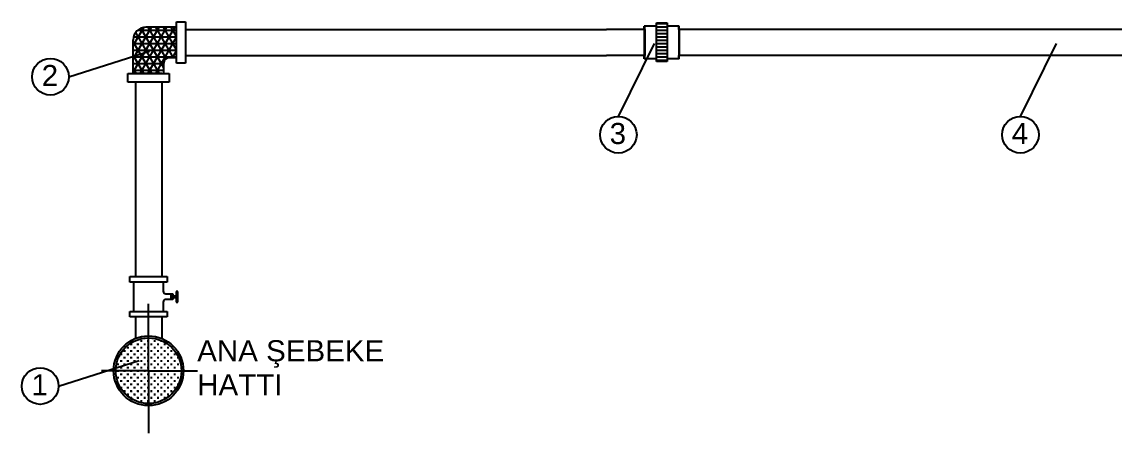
# Model space of a CAD drawing. Header units: centimetres. Extents: x 14449 to 53524, y -19051 to -10746.
# Drawn here: x 22110 to 22732, y -17558 to -17323 of the extents above; entities that cross this region are included whole.
import ezdxf

# ---------------------------------------------------------------- set-up
doc = ezdxf.new("R2010")
doc.units = ezdxf.units.CM
doc.linetypes.add('CENTER2', pattern=[112.5, 75, -12.5, 12.5, -12.5])
doc.styles.get("Standard").update_dxf_attribs({"font": 'arial.ttf'})

msp = doc.modelspace()

# ---------------------------------------------------------------- linework, layer by layer
at = {"color": 7, "linetype": 'Continuous', "lineweight": -3}
for points in [[(22173.35, -17344.42), (22183.76, -17326.41)], [(22173.35, -17352.04), (22188.16, -17326.41)], [(22177.31, -17352.81), (22192.56, -17326.41)], [(22198.03, -17326.41), (22180.55, -17326.41)], [(22181.71, -17352.81), (22196.96, -17326.41)], [(22192.11, -17344.3), (22181.78, -17326.41)], [(22196.22, -17343.81), (22186.18, -17326.41)], [(22198.03, -17339.31), (22190.58, -17326.41)], [(22198.03, -17331.69), (22194.98, -17326.41)], [(22198.03, -17346.88), (22198.03, -17323.33)], [(22198.03, -17323.33), (22203.02, -17323.33)], [(22203.02, -17323.33), (22203.02, -17346.88)], [(22471.4, -17325.81), (22464.48, -17325.81)], [(22464.48, -17327.61), (22464.48, -17325.81)], [(22464.74, -17327.61), (22464.74, -17325.81)], [(22471.4, -17323.9), (22477.63, -17323.9)], [(22471.4, -17345.88), (22471.4, -17323.9)], [(22477.63, -17324.39), (22471.4, -17324.39)], [(22477.63, -17326.3), (22471.4, -17326.3)], [(22477.63, -17323.9), (22477.63, -17345.88)], [(22484.41, -17325.81), (22477.63, -17325.81)], [(22484.12, -17327.61), (22484.12, -17325.81)], [(22484.41, -17327.61), (22484.41, -17325.81)], [(22173.35, -17336.8), (22179.29, -17326.52)], [(22173.55, -17331.93), (22198.03, -17331.93)], [(22188.23, -17352.81), (22174.71, -17329.4)], [(22175.89, -17328.12), (22198.03, -17328.12)], [(22190.75, -17349.57), (22177.72, -17326.99)], [(22186.11, -17352.81), (22198.03, -17332.16)], [(22203.02, -17327.61), (22443, -17327.61)], [(22464.74, -17327.61), (22443, -17327.61)], [(22464.74, -17327.61), (22464.48, -17327.61)], [(22464.48, -17327.61), (22464.48, -17342.61)], [(22464.74, -17327.61), (22464.74, -17342.61)], [(22477.63, -17328.2), (22471.4, -17328.2)], [(22477.63, -17330.11), (22471.4, -17330.11)], [(22477.63, -17332.01), (22471.4, -17332.01)], [(22840.55, -17327.61), (22484.12, -17327.61)], [(22484.41, -17327.61), (22484.12, -17327.61)], [(22484.12, -17327.61), (22484.12, -17342.61)], [(22484.41, -17327.61), (22484.41, -17342.61)], [(22173.35, -17352.81), (22173.35, -17333.61)], [(22183.83, -17352.81), (22173.35, -17334.67)], [(22173.35, -17335.74), (22198.03, -17335.74)], [(22477.63, -17333.92), (22471.4, -17333.92)], [(22477.63, -17335.82), (22471.4, -17335.82)], [(22477.63, -17337.73), (22471.4, -17337.73)], [(22173.35, -17339.55), (22198.03, -17339.55)], [(22179.43, -17352.81), (22173.35, -17342.29)], [(22173.35, -17343.36), (22198.03, -17343.36)], [(22198.03, -17343.81), (22193.75, -17343.81)], [(22195.71, -17343.81), (22198.03, -17339.78)], [(22203.02, -17342.61), (22443, -17342.61)], [(22464.74, -17342.61), (22443, -17342.61)], [(22464.74, -17342.61), (22464.48, -17342.61)], [(22464.48, -17344.41), (22464.48, -17342.61)], [(22471.4, -17344.41), (22464.48, -17344.41)], [(22464.74, -17344.41), (22464.74, -17342.61)], [(22477.63, -17339.63), (22471.4, -17339.63)], [(22477.63, -17341.54), (22471.4, -17341.54)], [(22477.63, -17343.44), (22471.4, -17343.44)], [(22484.41, -17344.41), (22477.63, -17344.41)], [(22840.55, -17342.61), (22484.12, -17342.61)], [(22484.41, -17342.61), (22484.12, -17342.61)], [(22484.12, -17344.41), (22484.12, -17342.61)], [(22484.41, -17344.41), (22484.41, -17342.61)], [(22173.35, -17347.17), (22190.75, -17347.17)], [(22175.03, -17352.81), (22173.35, -17349.91)], [(22173.35, -17350.98), (22190.75, -17350.98)], [(22190.75, -17352.81), (22190.75, -17346.81)], [(22203.02, -17346.88), (22198.03, -17346.88)], [(22477.63, -17345.35), (22471.4, -17345.35)], [(22477.63, -17345.88), (22471.4, -17345.88)], [(22170.28, -17357.8), (22170.28, -17352.81)], [(22170.28, -17352.81), (22193.83, -17352.81)], [(22189.55, -17352.81), (22174.55, -17352.81)], [(22190.51, -17352.81), (22190.75, -17352.39)], [(22193.83, -17352.81), (22193.83, -17357.8)], [(22193.83, -17357.8), (22170.28, -17357.8)], [(22174.55, -17357.8), (22174.55, -17468.57)], [(22189.55, -17357.8), (22189.55, -17468.57)], [(22171.37, -17468.57), (22192.59, -17468.57)], [(22171.37, -17471.74), (22171.37, -17468.57)], [(22192.59, -17468.57), (22192.59, -17471.74)], [(22192.59, -17471.74), (22171.37, -17471.74)], [(22173.54, -17471.74), (22173.54, -17488.48)], [(22190.42, -17471.74), (22190.42, -17476.95)], [(22191.92, -17478.45), (22195.98, -17478.45)], [(22195.98, -17481.63), (22191.92, -17481.63)], [(22194.84, -17478.45), (22194.84, -17481.63)], [(22195.02, -17478.45), (22195.02, -17481.63)], [(22195.98, -17478.45), (22195.98, -17481.63)], [(22195.98, -17479.54), (22197.83, -17479.54)], [(22195.98, -17480.79), (22195.98, -17479.54)], [(22197.83, -17480.79), (22195.98, -17480.79)], [(22198.82, -17477.14), (22197.83, -17477.14)], [(22197.83, -17477.14), (22197.83, -17483.23)], [(22197.83, -17479.54), (22197.83, -17480.79)], [(22198.82, -17483.23), (22198.82, -17477.14)], [(22190.42, -17483.13), (22190.42, -17488.48)], [(22197.83, -17483.23), (22198.82, -17483.23)], [(22171.37, -17488.48), (22192.59, -17488.48)], [(22171.37, -17491.65), (22171.37, -17488.48)], [(22192.59, -17491.65), (22171.37, -17491.65)], [(22174.55, -17491.65), (22174.55, -17503.85)], [(22189.55, -17491.65), (22189.55, -17503.85)], [(22192.59, -17488.48), (22192.59, -17491.65)], [(22172.22, -17507.67), (22172.22, -17506.71)], [(22174.13, -17505.76), (22174.13, -17505.35)], [(22174.27, -17505.28), (22174.61, -17505.28)], [(22176.03, -17507.67), (22176.03, -17506.71)], [(22177.46, -17505.28), (22178.42, -17505.28)], [(22177.94, -17505.76), (22177.94, -17504.81)], [(22179.84, -17503.86), (22179.84, -17503.72)], [(22179.84, -17507.67), (22179.84, -17506.71)], [(22181.27, -17505.28), (22182.05, -17505.28)], [(22181.75, -17505.76), (22181.75, -17504.81)], [(22182.05, -17505.28), (22182.23, -17505.28)], [(22183.65, -17503.86), (22183.65, -17503.65)], [(22183.65, -17507.67), (22183.65, -17506.71)], [(22185.08, -17505.28), (22186.04, -17505.28)], [(22185.56, -17505.76), (22185.56, -17504.81)], [(22187.46, -17507.67), (22187.46, -17506.71)], [(22188.89, -17505.28), (22189.84, -17505.28)], [(22189.37, -17505.76), (22189.37, -17505.08)], [(22191.27, -17507.67), (22191.27, -17506.71)], [(22166.03, -17512.9), (22166.99, -17512.9)], [(22166.51, -17513.38), (22166.51, -17512.43)], [(22167.94, -17511), (22168.89, -17511)], [(22168.41, -17511.48), (22168.41, -17510.52)], [(22169.84, -17509.09), (22170.8, -17509.09)], [(22169.84, -17512.9), (22170.8, -17512.9)], [(22170.32, -17509.57), (22170.32, -17508.62)], [(22170.32, -17513.38), (22170.32, -17512.43)], [(22171.75, -17507.19), (22172.7, -17507.19)], [(22171.75, -17511), (22172.7, -17511)], [(22172.22, -17511.48), (22172.22, -17510.52)], [(22173.65, -17509.09), (22174.61, -17509.09)], [(22173.65, -17512.9), (22174.61, -17512.9)], [(22174.13, -17509.57), (22174.13, -17508.62)], [(22174.13, -17513.38), (22174.13, -17512.43)], [(22175.56, -17507.19), (22176.51, -17507.19)], [(22175.56, -17511), (22176.51, -17511)], [(22176.03, -17511.48), (22176.03, -17510.52)], [(22177.46, -17509.09), (22178.42, -17509.09)], [(22177.46, -17512.9), (22178.42, -17512.9)], [(22177.94, -17509.57), (22177.94, -17508.62)], [(22177.94, -17513.38), (22177.94, -17512.43)], [(22179.37, -17507.19), (22180.32, -17507.19)], [(22179.37, -17511), (22180.32, -17511)], [(22179.84, -17511.48), (22179.84, -17510.52)], [(22181.27, -17509.09), (22182.05, -17509.09)], [(22181.27, -17512.9), (22182.05, -17512.9)], [(22181.75, -17509.57), (22181.75, -17508.62)], [(22181.75, -17513.38), (22181.75, -17512.43)], [(22182.05, -17509.09), (22182.23, -17509.09)], [(22182.05, -17512.9), (22182.23, -17512.9)], [(22183.18, -17507.19), (22184.13, -17507.19)], [(22183.18, -17511), (22184.13, -17511)], [(22183.65, -17511.48), (22183.65, -17510.52)], [(22185.08, -17509.09), (22186.04, -17509.09)], [(22185.08, -17512.9), (22186.04, -17512.9)], [(22185.56, -17509.57), (22185.56, -17508.62)], [(22185.56, -17513.38), (22185.56, -17512.43)], [(22186.99, -17507.19), (22187.94, -17507.19)], [(22186.99, -17511), (22187.94, -17511)], [(22187.46, -17511.48), (22187.46, -17510.52)], [(22188.89, -17509.09), (22189.85, -17509.09)], [(22188.89, -17512.9), (22189.85, -17512.9)], [(22189.37, -17509.57), (22189.37, -17508.62)], [(22189.37, -17513.38), (22189.37, -17512.43)], [(22190.8, -17507.19), (22191.75, -17507.19)], [(22190.8, -17511), (22191.75, -17511)], [(22191.27, -17511.48), (22191.27, -17510.52)], [(22192.7, -17509.09), (22193.66, -17509.09)], [(22192.7, -17512.9), (22193.66, -17512.9)], [(22193.18, -17509.57), (22193.18, -17508.62)], [(22193.18, -17513.38), (22193.18, -17512.43)], [(22194.61, -17511), (22195.56, -17511)], [(22195.08, -17511.48), (22195.08, -17510.52)], [(22196.51, -17512.9), (22197.47, -17512.9)], [(22196.99, -17513.38), (22196.99, -17512.43)], [(22164.13, -17518.62), (22165.08, -17518.62)], [(22164.6, -17519.1), (22164.6, -17518.14)], [(22164.91, -17514.81), (22165.08, -17514.81)], [(22166.03, -17516.71), (22166.99, -17516.71)], [(22166.51, -17517.19), (22166.51, -17516.24)], [(22167.94, -17514.81), (22168.89, -17514.81)], [(22167.94, -17518.62), (22168.89, -17518.62)], [(22168.41, -17515.29), (22168.41, -17514.33)], [(22168.41, -17519.1), (22168.41, -17518.14)], [(22169.84, -17516.71), (22170.8, -17516.71)], [(22170.32, -17517.19), (22170.32, -17516.24)], [(22171.75, -17514.81), (22172.7, -17514.81)], [(22171.75, -17518.62), (22172.7, -17518.62)], [(22172.22, -17515.29), (22172.22, -17514.33)], [(22172.22, -17519.1), (22172.22, -17518.14)], [(22173.65, -17516.71), (22174.61, -17516.71)], [(22174.13, -17517.19), (22174.13, -17516.24)], [(22175.56, -17514.81), (22176.51, -17514.81)], [(22175.56, -17518.62), (22176.51, -17518.62)], [(22176.03, -17515.29), (22176.03, -17514.33)], [(22176.03, -17519.1), (22176.03, -17518.14)], [(22177.46, -17516.71), (22178.42, -17516.71)], [(22177.94, -17517.19), (22177.94, -17516.24)], [(22179.37, -17514.81), (22180.32, -17514.81)], [(22179.37, -17518.62), (22180.32, -17518.62)], [(22179.84, -17515.29), (22179.84, -17514.33)], [(22179.84, -17519.1), (22179.84, -17518.14)], [(22181.27, -17516.71), (22182.05, -17516.71)], [(22181.75, -17517.19), (22181.75, -17516.24)], [(22182.05, -17516.71), (22182.23, -17516.71)], [(22183.18, -17514.81), (22184.13, -17514.81)], [(22183.18, -17518.62), (22184.13, -17518.62)], [(22183.65, -17515.29), (22183.65, -17514.33)], [(22183.65, -17519.1), (22183.65, -17518.14)], [(22185.08, -17516.71), (22186.04, -17516.71)], [(22185.56, -17517.19), (22185.56, -17516.24)], [(22186.99, -17514.81), (22187.94, -17514.81)], [(22186.99, -17518.62), (22187.94, -17518.62)], [(22187.46, -17515.29), (22187.46, -17514.33)], [(22187.46, -17519.1), (22187.46, -17518.14)], [(22188.89, -17516.71), (22189.85, -17516.71)], [(22189.37, -17517.19), (22189.37, -17516.24)], [(22190.8, -17514.81), (22191.75, -17514.81)], [(22190.8, -17518.62), (22191.75, -17518.62)], [(22191.27, -17515.29), (22191.27, -17514.33)], [(22191.27, -17519.1), (22191.27, -17518.14)], [(22192.7, -17516.71), (22193.66, -17516.71)], [(22193.18, -17517.19), (22193.18, -17516.24)], [(22194.61, -17514.81), (22195.56, -17514.81)], [(22194.61, -17518.62), (22195.56, -17518.62)], [(22195.08, -17515.29), (22195.08, -17514.33)], [(22195.08, -17519.1), (22195.08, -17518.14)], [(22196.51, -17516.71), (22197.47, -17516.71)], [(22196.99, -17517.19), (22196.99, -17516.24)], [(22198.42, -17514.81), (22199.2, -17514.81)], [(22198.42, -17518.62), (22199.37, -17518.62)], [(22198.89, -17515.29), (22198.89, -17514.33)], [(22198.89, -17519.1), (22198.89, -17518.14)], [(22164.13, -17522.43), (22165.08, -17522.43)], [(22164.6, -17522.3), (22164.6, -17521.95)], [(22164.6, -17522.91), (22164.6, -17522.3)], [(22166.03, -17520.52), (22166.99, -17520.52)], [(22166.03, -17524.33), (22166.99, -17524.33)], [(22166.51, -17521), (22166.51, -17520.05)], [(22166.51, -17524.81), (22166.51, -17523.86)], [(22167.94, -17522.43), (22168.89, -17522.43)], [(22168.41, -17522.3), (22168.41, -17521.95)], [(22168.41, -17522.91), (22168.41, -17522.3)], [(22169.84, -17520.52), (22170.8, -17520.52)], [(22169.84, -17524.33), (22170.8, -17524.33)], [(22170.32, -17521), (22170.32, -17520.05)], [(22170.32, -17524.81), (22170.32, -17523.86)], [(22171.75, -17522.43), (22172.7, -17522.43)], [(22172.22, -17522.3), (22172.22, -17521.95)], [(22172.22, -17522.91), (22172.22, -17522.3)], [(22173.65, -17520.52), (22174.61, -17520.52)], [(22173.65, -17524.33), (22174.61, -17524.33)], [(22174.13, -17521), (22174.13, -17520.05)], [(22174.13, -17524.81), (22174.13, -17523.86)], [(22175.56, -17522.43), (22176.51, -17522.43)], [(22176.03, -17522.3), (22176.03, -17521.95)], [(22176.03, -17522.91), (22176.03, -17522.3)], [(22177.46, -17520.52), (22178.42, -17520.52)], [(22177.46, -17524.33), (22178.42, -17524.33)], [(22177.94, -17521), (22177.94, -17520.05)], [(22177.94, -17524.81), (22177.94, -17523.86)], [(22179.37, -17522.43), (22180.32, -17522.43)], [(22179.84, -17522.3), (22179.84, -17521.95)], [(22179.84, -17522.91), (22179.84, -17522.3)], [(22181.27, -17520.52), (22182.05, -17520.52)], [(22181.27, -17524.33), (22182.05, -17524.33)], [(22181.75, -17521), (22181.75, -17520.05)], [(22181.75, -17524.81), (22181.75, -17523.86)], [(22182.05, -17520.52), (22182.23, -17520.52)], [(22182.05, -17524.33), (22182.23, -17524.33)], [(22183.18, -17522.43), (22184.13, -17522.43)], [(22183.65, -17522.3), (22183.65, -17521.95)], [(22183.65, -17522.91), (22183.65, -17522.3)], [(22185.08, -17520.52), (22186.04, -17520.52)], [(22185.08, -17524.33), (22186.04, -17524.33)], [(22185.56, -17521), (22185.56, -17520.05)], [(22185.56, -17524.81), (22185.56, -17523.86)], [(22186.99, -17522.43), (22187.94, -17522.43)], [(22187.46, -17522.3), (22187.46, -17521.95)], [(22187.46, -17522.91), (22187.46, -17522.3)], [(22188.89, -17520.52), (22189.85, -17520.52)], [(22188.89, -17524.33), (22189.85, -17524.33)], [(22189.37, -17521), (22189.37, -17520.05)], [(22189.37, -17524.81), (22189.37, -17523.86)], [(22190.8, -17522.43), (22191.75, -17522.43)], [(22191.27, -17522.3), (22191.27, -17521.95)], [(22191.27, -17522.91), (22191.27, -17522.3)], [(22192.7, -17520.52), (22193.66, -17520.52)], [(22192.7, -17524.33), (22193.66, -17524.33)], [(22193.18, -17521), (22193.18, -17520.05)], [(22193.18, -17524.81), (22193.18, -17523.86)], [(22194.61, -17522.43), (22195.56, -17522.43)], [(22195.08, -17522.3), (22195.08, -17521.95)], [(22195.08, -17522.91), (22195.08, -17522.3)], [(22196.51, -17520.52), (22197.47, -17520.52)], [(22196.51, -17524.33), (22197.47, -17524.33)], [(22196.99, -17521), (22196.99, -17520.05)], [(22196.99, -17524.81), (22196.99, -17523.86)], [(22198.42, -17522.43), (22199.37, -17522.43)], [(22198.89, -17522.3), (22198.89, -17521.95)], [(22198.89, -17522.91), (22198.89, -17522.3)], [(22200.32, -17520.52), (22200.68, -17520.52)], [(22200.32, -17524.33), (22200.66, -17524.33)], [(22164.13, -17526.24), (22165.08, -17526.24)], [(22164.6, -17526.72), (22164.6, -17525.76)], [(22165.02, -17530.05), (22165.08, -17530.05)], [(22166.03, -17528.14), (22166.99, -17528.14)], [(22166.51, -17528.62), (22166.51, -17527.67)], [(22166.51, -17532.43), (22166.51, -17531.48)], [(22167.94, -17526.24), (22168.89, -17526.24)], [(22167.94, -17530.05), (22168.89, -17530.05)], [(22168.41, -17526.72), (22168.41, -17525.76)], [(22168.41, -17530.53), (22168.41, -17529.57)], [(22169.84, -17528.14), (22170.8, -17528.14)], [(22170.32, -17528.62), (22170.32, -17527.67)], [(22170.32, -17532.43), (22170.32, -17531.48)], [(22171.75, -17526.24), (22172.7, -17526.24)], [(22171.75, -17530.05), (22172.7, -17530.05)], [(22172.22, -17526.72), (22172.22, -17525.76)], [(22172.22, -17530.53), (22172.22, -17529.57)], [(22173.65, -17528.14), (22174.61, -17528.14)], [(22174.13, -17528.62), (22174.13, -17527.67)], [(22174.13, -17532.43), (22174.13, -17531.48)], [(22175.56, -17526.24), (22176.51, -17526.24)], [(22175.56, -17530.05), (22176.51, -17530.05)], [(22176.03, -17526.72), (22176.03, -17525.76)], [(22176.03, -17530.53), (22176.03, -17529.57)], [(22177.46, -17528.14), (22178.42, -17528.14)], [(22177.94, -17528.62), (22177.94, -17527.67)], [(22177.94, -17532.43), (22177.94, -17531.48)], [(22179.37, -17526.24), (22180.32, -17526.24)], [(22179.37, -17530.05), (22180.32, -17530.05)], [(22179.84, -17526.72), (22179.84, -17525.76)], [(22179.84, -17530.53), (22179.84, -17529.57)], [(22181.27, -17528.14), (22182.05, -17528.14)], [(22181.75, -17528.62), (22181.75, -17527.67)], [(22181.75, -17532.43), (22181.75, -17531.48)], [(22182.05, -17528.14), (22182.23, -17528.14)], [(22183.18, -17526.24), (22184.13, -17526.24)], [(22183.18, -17530.05), (22184.13, -17530.05)], [(22183.65, -17526.72), (22183.65, -17525.76)], [(22183.65, -17530.53), (22183.65, -17529.57)], [(22185.08, -17528.14), (22186.04, -17528.14)], [(22185.56, -17528.62), (22185.56, -17527.67)], [(22185.56, -17532.43), (22185.56, -17531.48)], [(22186.99, -17526.24), (22187.94, -17526.24)], [(22186.99, -17530.05), (22187.94, -17530.05)], [(22187.46, -17526.72), (22187.46, -17525.76)], [(22187.46, -17530.53), (22187.46, -17529.57)], [(22188.89, -17528.14), (22189.85, -17528.14)], [(22189.37, -17528.62), (22189.37, -17527.67)], [(22189.37, -17532.43), (22189.37, -17531.48)], [(22190.8, -17526.24), (22191.75, -17526.24)], [(22190.8, -17530.05), (22191.75, -17530.05)], [(22191.27, -17526.72), (22191.27, -17525.76)], [(22191.27, -17530.53), (22191.27, -17529.57)], [(22192.7, -17528.14), (22193.66, -17528.14)], [(22193.18, -17528.62), (22193.18, -17527.67)], [(22193.18, -17532.43), (22193.18, -17531.48)], [(22194.61, -17526.24), (22195.56, -17526.24)], [(22194.61, -17530.05), (22195.56, -17530.05)], [(22195.08, -17526.72), (22195.08, -17525.76)], [(22195.08, -17530.53), (22195.08, -17529.57)], [(22196.51, -17528.14), (22197.47, -17528.14)], [(22196.99, -17528.62), (22196.99, -17527.67)], [(22196.99, -17532.43), (22196.99, -17531.48)], [(22198.42, -17526.24), (22199.37, -17526.24)], [(22198.42, -17530.05), (22199.09, -17530.05)], [(22198.89, -17526.72), (22198.89, -17525.76)], [(22198.89, -17530.46), (22198.89, -17529.57)], [(22166.03, -17531.95), (22166.99, -17531.95)], [(22167.94, -17533.86), (22168.89, -17533.86)], [(22168.41, -17534.34), (22168.41, -17533.38)], [(22169.84, -17531.95), (22170.8, -17531.95)], [(22169.84, -17535.76), (22170.8, -17535.76)], [(22170.32, -17536.24), (22170.32, -17535.29)], [(22171.75, -17533.86), (22172.7, -17533.86)], [(22171.75, -17537.67), (22172.7, -17537.67)], [(22172.22, -17534.34), (22172.22, -17533.38)], [(22172.22, -17538.15), (22172.22, -17537.19)], [(22173.65, -17531.95), (22174.61, -17531.95)], [(22173.65, -17535.76), (22174.61, -17535.76)], [(22174.13, -17536.24), (22174.13, -17535.29)], [(22175.56, -17533.86), (22176.51, -17533.86)], [(22175.56, -17537.67), (22176.51, -17537.67)], [(22176.03, -17534.34), (22176.03, -17533.38)], [(22176.03, -17538.15), (22176.03, -17537.19)], [(22177.46, -17531.95), (22178.42, -17531.95)], [(22177.46, -17535.76), (22178.42, -17535.76)], [(22177.94, -17536.24), (22177.94, -17535.29)], [(22179.37, -17533.86), (22180.32, -17533.86)], [(22179.37, -17537.67), (22180.32, -17537.67)], [(22179.84, -17534.34), (22179.84, -17533.38)], [(22179.84, -17538.15), (22179.84, -17537.19)], [(22181.27, -17531.95), (22182.05, -17531.95)], [(22181.27, -17535.76), (22182.05, -17535.76)], [(22181.75, -17536.24), (22181.75, -17535.29)], [(22182.05, -17531.95), (22182.23, -17531.95)], [(22182.05, -17535.76), (22182.23, -17535.76)], [(22183.18, -17533.86), (22184.13, -17533.86)], [(22183.18, -17537.67), (22184.13, -17537.67)], [(22183.65, -17534.34), (22183.65, -17533.38)], [(22183.65, -17538.15), (22183.65, -17537.19)], [(22185.08, -17531.95), (22186.04, -17531.95)], [(22185.08, -17535.76), (22186.04, -17535.76)], [(22185.56, -17536.24), (22185.56, -17535.29)], [(22186.99, -17533.86), (22187.94, -17533.86)], [(22186.99, -17537.67), (22187.94, -17537.67)], [(22187.46, -17534.34), (22187.46, -17533.38)], [(22187.46, -17538.15), (22187.46, -17537.19)], [(22188.89, -17531.95), (22189.85, -17531.95)], [(22188.89, -17535.76), (22189.85, -17535.76)], [(22189.37, -17536.24), (22189.37, -17535.29)], [(22190.8, -17533.86), (22191.75, -17533.86)], [(22190.8, -17537.67), (22191.75, -17537.67)], [(22191.27, -17534.34), (22191.27, -17533.38)], [(22191.27, -17538.15), (22191.27, -17537.19)], [(22192.7, -17531.95), (22193.66, -17531.95)], [(22192.7, -17535.76), (22193.66, -17535.76)], [(22193.18, -17536.24), (22193.18, -17535.29)], [(22194.61, -17533.86), (22195.56, -17533.86)], [(22195.08, -17534.34), (22195.08, -17533.38)], [(22196.51, -17531.95), (22197.47, -17531.95)], [(22174.13, -17539.25), (22174.13, -17539.1)], [(22177.46, -17539.57), (22178.42, -17539.57)], [(22177.94, -17540.05), (22177.94, -17539.1)], [(22181.27, -17539.57), (22182.05, -17539.57)], [(22181.75, -17540.05), (22181.75, -17539.1)], [(22182.05, -17539.57), (22182.23, -17539.57)], [(22185.08, -17539.57), (22186.04, -17539.57)], [(22185.56, -17540.05), (22185.56, -17539.1)], [(22188.89, -17539.57), (22189.25, -17539.57)], [(22189.37, -17539.53), (22189.37, -17539.1)]]:
    msp.add_lwpolyline(points, dxfattribs=at)
at = {"color": 3, "linetype": 'Continuous', "lineweight": -3}
for points in [[(22449.73, -17377.28), (22470.41, -17335.78)], [(22678.79, -17377.28), (22699.46, -17335.78)], [(22136.59, -17354.67), (22182.63, -17340.15)], [(22130.74, -17531.02), (22176.78, -17516.51)]]:
    msp.add_lwpolyline(points, dxfattribs=at)
at = {"color": 1, "linetype": 'CENTER2', "lineweight": -3}
for points in [[(22182.05, -17522.3), (22182.05, -17484.06)], [(22182.05, -17522.3), (22155.18, -17522.3)], [(22182.05, -17522.3), (22209.96, -17522.3)], [(22182.05, -17522.3), (22182.05, -17557.9)]]:
    msp.add_lwpolyline(points, dxfattribs=at)
at = {"color": 3, "linetype": 'Continuous', "lineweight": -3}
for centre in [(22126.15, -17354.67), (22449.73, -17387.72), (22678.79, -17387.72), (22120.3, -17531.02)]:
    msp.add_circle(centre, 10.44, dxfattribs=at)
at = {"color": 7, "linetype": 'Continuous', "lineweight": -3}
for radius in [19.91, 18.71]:
    msp.add_circle((22182.05, -17522.3), radius, dxfattribs=at)
for centre, radius, start, end in [((22180.55, -17333.61), 7.2, 90, 180), ((22193.75, -17346.81), 3, 90, 180), ((22191.92, -17476.95), 1.5, 180, 270), ((22191.92, -17483.13), 1.5, 90, 180)]:
    msp.add_arc(centre, radius, start, end, dxfattribs=at)

# ---------------------------------------------------------------- texts
at = {"color": 3, "linetype": 'Continuous', "lineweight": -3}
for s, height, p in [('2', 12.04, (22121.17, -17359.97)), ('3', 12.04, (22444.76, -17393.03)), ('4', 12.04, (22673.81, -17393.03)), ('ANA ŞEBEKE ', 12.0357, (22209.78, -17516.92)), ('1', 12.04, (22115.33, -17536.33)), ('HATTI', 12.036, (22209.78, -17536.33))]:
    msp.add_text(s, height=height, dxfattribs=at).set_placement(p)

doc.saveas('drawing.dxf')
